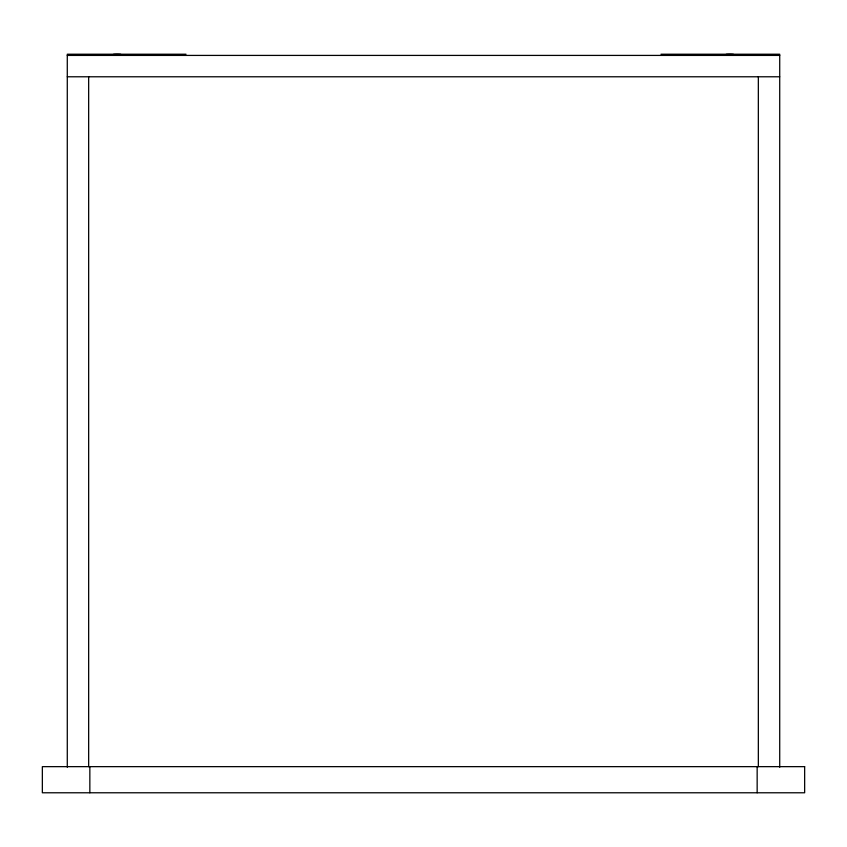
<?xml version="1.0" encoding="UTF-8"?>
<svg xmlns="http://www.w3.org/2000/svg" width="847" height="847" viewBox="0 0 847 847"><rect width="100%" height="100%" fill="white"/><g stroke="black" fill="none" stroke-linecap="round" stroke-linejoin="round"><path stroke-width="1.27" d="M186.022 54.219L67.284 54.219L67.284 767.234M660.978 54.219L779.716 54.219L779.716 767.234M67.284 55.415L779.716 55.415M67.284 76.781L779.716 76.781M758.34 76.781L758.34 766.651M757.154 766.651L757.154 792.781M89.846 766.651L89.846 792.781M88.66 76.781L88.66 766.651M726.133 54.367A47.496 47.496 0 0 1 733.555 54.367M113.445 54.367A47.496 47.496 0 0 1 120.867 54.367M804.65 766.651L42.35 766.651L42.35 792.781L804.65 792.781L804.65 766.651"/></g></svg>
